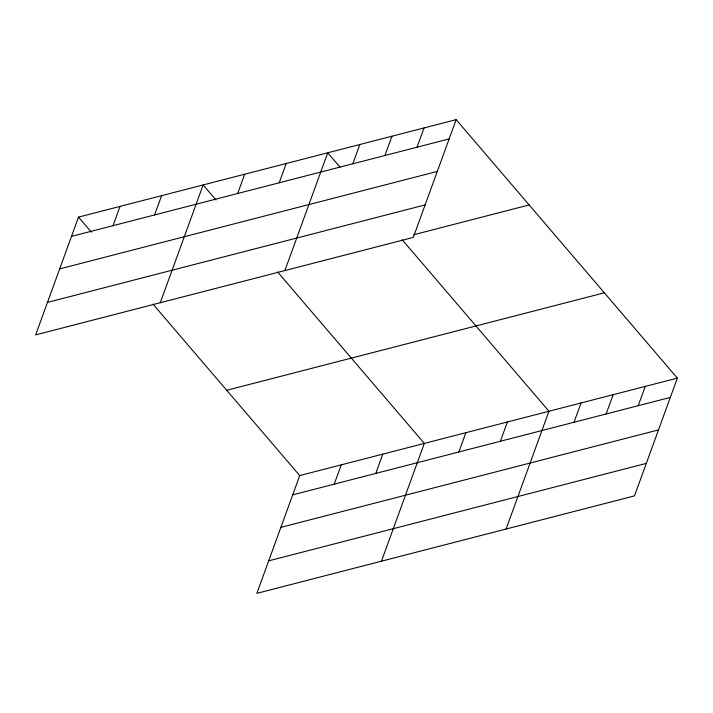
<?xml version="1.0" encoding="UTF-8"?>
<svg xmlns="http://www.w3.org/2000/svg" width="713" height="713" viewBox="0 0 713 713"><rect width="100%" height="100%" fill="white"/><g stroke="black" fill="none" stroke-linecap="round" stroke-linejoin="round"><path stroke-width="1.07" d="M456.151 119.65L78.519 217.108L35.65 334.887L413.282 237.429L456.151 119.65L677.35 378.113L634.481 495.891L256.849 593.35L299.718 475.571L677.35 378.113M113.037 225.664L120.06 206.387M154.578 214.943L161.601 195.665M160.273 302.722L203.134 184.943L216.021 199.996M237.661 193.508L244.675 174.222M279.202 182.786L286.216 163.5M284.888 270.557L327.757 152.787L339.923 167.002M352.837 163.776L359.851 144.498M384.94 155.496L391.954 136.219M417.034 147.208L424.057 127.93M334.237 484.136L341.26 464.858M375.778 473.414L382.792 454.136M381.464 561.193L424.333 443.415L277.562 271.911M458.86 451.971L465.874 432.693M500.401 441.249L507.415 421.971M506.087 529.028L548.957 411.249L402.185 239.755M574.036 422.248L581.05 402.97M606.139 413.968L613.153 394.681M638.233 405.679L645.247 386.401M71.496 236.386L449.137 138.928M59.669 268.89L437.301 171.432M47.477 302.383L425.117 204.916M413.593 234.764L529.144 204.943M226.725 390.278L604.357 292.82M292.695 494.858L670.336 397.399M280.869 527.362L658.5 429.903M268.676 560.846L646.317 463.388M78.519 217.108L91.398 232.162M152.947 304.077L299.718 475.571"/></g></svg>
